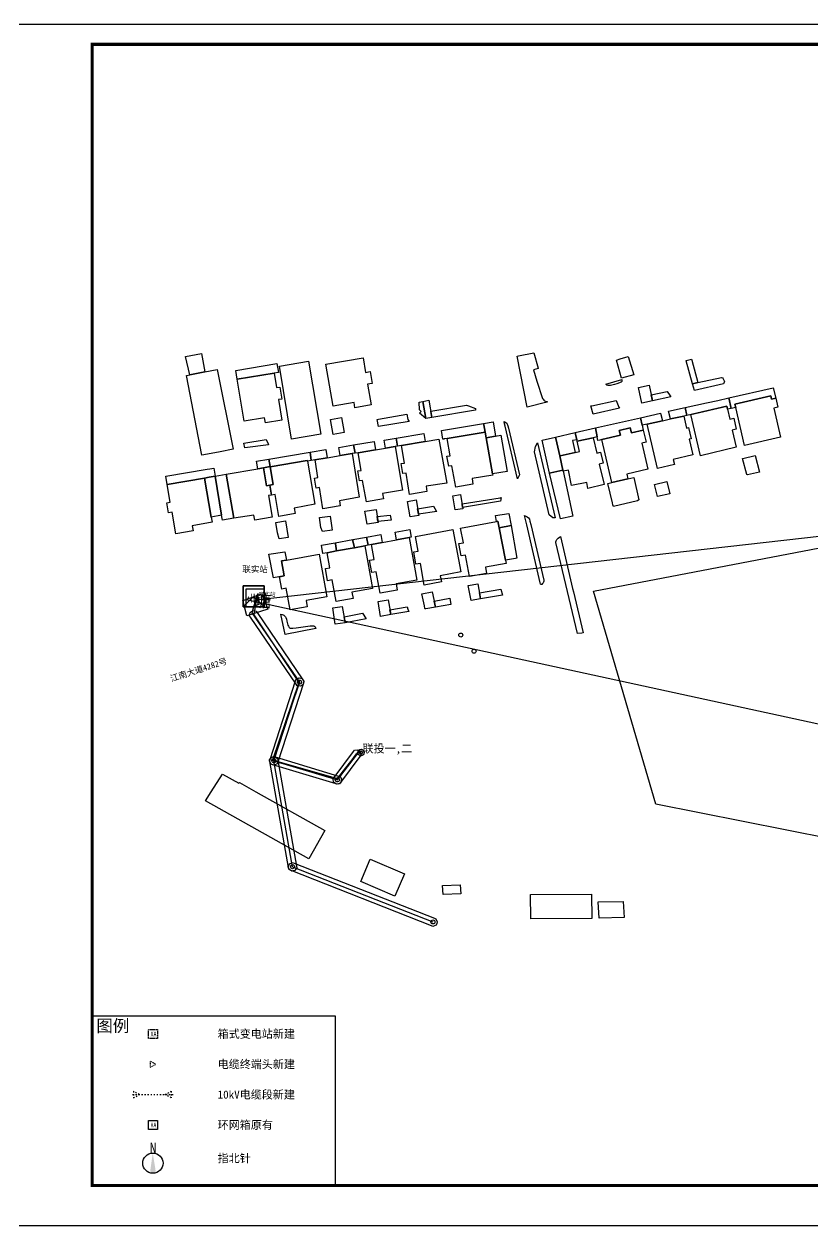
# Model space of a CAD drawing. Extents: x 1225 to 6895, y 909 to 1228.
# Drawn here: x 3753.2 to 3948.2, y 930.5 to 1227.5 of the extents above; entities that cross this region are included whole.
import ezdxf
from ezdxf.enums import TextEntityAlignment as Align

# ---------------------------------------------------------------- set-up
doc = ezdxf.new("R2010")
doc.units = 0
doc.linetypes.add('ACAD_ISO02W100', pattern=[15, 12, -3])
doc.linetypes.add('ACAD_ISO03W100', pattern=[30, 12, -18])
doc.layers.get('0').update_dxf_attribs({"linetype": 'CONTINUOUS'})
for name, color, linetype in [('__0', 1, 'CONTINUOUS'), ('__500', 1, 'CONTINUOUS'), ('__5000', 1, 'CONTINUOUS'), ('__5001', 1, 'CONTINUOUS'), ('___', 1, 'CONTINUOUS'), ('___0', 1, 'CONTINUOUS'), ('___2', 1, 'CONTINUOUS'), ('___3', 1, 'CONTINUOUS'), ('___500', 1, 'CONTINUOUS'), ('____1', 1, 'CONTINUOUS'), ('____2', 1, 'CONTINUOUS'), ('____3', 1, 'CONTINUOUS'), ('______', 1, 'CONTINUOUS'), ('OUT-TITLE', 2, 'CONTINUOUS'), ('PUB_TITLE', 252, 'CONTINUOUS'), ('TABLE', 7, 'CONTINUOUS'), ('TY_PDSB_USERNUMBER', 7, 'CONTINUOUS')]:
    doc.layers.add(name, color=color, linetype=linetype)
doc.styles.add('__', font='宋体.ttf')
doc.styles.add('____0', font='', dxfattribs={"bigfont": 'gvfs.shx'})
doc.styles.get("Standard").update_dxf_attribs({"font": ''})
doc.styles.get('____0').set_extended_font_data('SimSun')
doc.styles.get('STANDARD').set_extended_font_data('SimSun')

# ---------------------------------------------------------------- blocks, each defined once
blk = doc.blocks.new('A3-420X297_____DWG')
at = {"layer": 'OUT-TITLE', "color": 5}
blk.add_lwpolyline([(0, 0), (0, 297), (420, 297), (420, 0)], close=True, dxfattribs=at)
at = {"layer": 'PUB_TITLE', "color": 4, "const_width": 0.8}
blk.add_lwpolyline([(25, 10), (25, 292), (415, 292), (415, 10)], close=True, dxfattribs=at)
blk = doc.blocks.new('DA0D7A143DCD4A4DAE5F938F2D')
blk.add_blockref('A3-420X297_____DWG', (0, -297))
at = {"width": 0.7}
for tag, p in [('设计单位', (326.36, -270.59)), ('设计阶段', (402.18, -270.65)), ('比例', (358, -282.4)), ('日期', (358, -286.15)), ('图号', (380.99, -286.15))]:
    blk.add_attdef(tag, p, '', height=2, dxfattribs=at)
for tag, p in [('工程名称_001', (370.47, -267.77)), ('图纸名称_001', (371.15, -273.02))]:
    blk.add_attdef(tag, text='', height=2, dxfattribs=at).set_placement(p, align=Align.TOP_LEFT)
for tag, p in [('审批', (336.15, -275.08)), ('校核', (358.11, -275.09)), ('审核', (336.08, -278.9))]:
    blk.add_attdef(tag, p, '', height=2.5)
blk = doc.blocks.new('HYPERNODE_PIN1_2')
at = {"color": 0, "linetype": 'BYBLOCK'}
blk.add_lwpolyline([(3482, -1972), (3506, -1986), (3506, -1986), (3119.891399, -1767.898734), (2709.662063, -1600.221034), (2288.677078, -1428.147056), (1849.339378, -1312.043201), (1402.185843, -1193.873854), (943.804603, -1135.731212), (481.309459, -1077.066748), (15.612881, -1080.550094), (-450.083697, -1084.03344), (-910.659939, -1149.60235), (-1367.139347, -1214.588024), (-1810.539519, -1339.418589), (-2246.189463, -1462.067231), (-2661.762109, -1640.398545), (-3066.717385, -1814.173714), (-3446, -2038), (-3446, -2038), (-3066.716014, -1814.172905), (-2718.839064, -1544.138705), (-2361.841508, -1267.024775), (-2043.885549, -945.89607), (-1720.273301, -619.054632), (-1442.728941, -252.312631), (-1162.693733, 117.720731), (-934.534994, 521.788117), (-706.376255, 925.855502), (-534.170956, 1356.736626), (-363.497383, 1783.785161), (-250.800076, 2229.644617), (-140.07256, 2667.711071), (-87.214174, 3116.448885), (-35.706219, 3553.722305), (-40, 3994), (-40, 3994), (-35.706219, 3553.722305), (24.304085, 3117.51127), (85.887735, 2669.863695), (205.104804, 2233.987822), (326.442691, 1790.357916), (505.36236, 1366.639802), (685.887761, 939.118987), (921.817026, 539.472764), (1157.746292, 139.82654), (1444.863601, -224.803811), (1729.427066, -586.190859), (2059.258368, -906.807227), (2383.324679, -1221.81967), (2745.555659, -1492.081827), (3098.53233, -1755.439303), (3482, -1972)], close=True, dxfattribs=at)
blk = doc.blocks.new('HV_CABLE_JOINT_LOCATION')
at = {"color": 0, "linetype": 'BYBLOCK'}
blk.add_lwpolyline([(0, 2400), (-2560, -2600), (2920, -2600), (0, 2400)], close=True, dxfattribs=at)
blk = doc.blocks.new('CABLEWELL_LOCATION')
at = {"color": 0, "linetype": 'BYBLOCK'}
blk.add_lwpolyline([(0, 5098, -1), (0, -4822, -1), (0, 5098)], format="xyb", close=True, dxfattribs=at)
blk = doc.blocks.new('TRANS_SET_LOCATION_2')
at = {"color": 0, "linetype": 'BYBLOCK'}
for radius in [3962, 1902]:
    blk.add_circle((71, 71), radius, dxfattribs=at)
blk = doc.blocks.new('SWITCH_STN_LOCATION')
at = {"color": 0, "linetype": 'BYBLOCK'}
for points in [[(-200000, 200000), (-200000, -200000), (200000, -200000), (200000, 200000), (-200000, 200000)], [(-200000, 200000), (200000, 200000), (200000, -200000), (-200000, -200000), (-200000, 200000)], [(-200000, -200000), (0, 0), (200000, -200000), (-200000, -200000)]]:
    blk.add_lwpolyline(points, close=True, dxfattribs=at)
blk = doc.blocks.new('TD_RINGNETWORKCABINET_ORIG')
at = {"color": 3, "ltscale": 0.37}
blk.add_lwpolyline([(-6, 6), (6, 6), (6, -6), (-6, -6)], close=True, dxfattribs=at)
at = {"color": 3, "ltscale": 0.002, "style": '____0', "width": 0.8}
blk.add_text('HA', height=6, dxfattribs=at).set_placement((-3.22, -0.13), align=Align.MIDDLE_LEFT)
at = {"width": 0.8}
blk.add_attdef('模块编号', text='', height=3, dxfattribs=at).set_placement((0.93, 7.09), align=Align.CENTER)
at = {"width": 0.8, "flags": 1}
blk.add_attdef('电压等级', text='', height=3, dxfattribs=at).set_placement((14.66, -0.21), align=Align.CENTER)
at = {"width": 0.8}
blk.add_attdef('设备编号', text='', height=3, dxfattribs=at).set_placement((-2.18, -10.09), align=Align.RIGHT)
at = {"width": 0.8, "flags": 1}
blk.add_attdef('是否为标准化定制设备', (3.41, -10.25), '', height=3, dxfattribs=at)
blk = doc.blocks.new('TD_BOXTYPESUBSTATION_NEW')
at = {"color": 1, "linetype": 'ACAD_ISO03W100', "ltscale": 0.0185}
blk.add_lwpolyline([(-6, 6), (6, 6), (6, -6), (-6, -6)], close=True, dxfattribs=at)
at = {"color": 1, "ltscale": 0.002, "style": '____0', "width": 0.8}
blk.add_text('XA', height=6, dxfattribs=at).set_placement((-3.1, -0.1), align=Align.MIDDLE_LEFT)
at = {"width": 0.8}
blk.add_attdef('模块编号', text='', height=3, dxfattribs=at).set_placement((1.2, 6.8), align=Align.CENTER)
at = {"width": 0.8, "flags": 1}
blk.add_attdef('电压等级', text='', height=3, dxfattribs=at).set_placement((15.6, 0.1), align=Align.CENTER)
at = {"width": 0.8}
blk.add_attdef('设备编号', text='', height=3, dxfattribs=at).set_placement((-0.5, -10.7), align=Align.RIGHT)
at = {"width": 0.8, "flags": 1}
blk.add_attdef('是否为标准化定制设备', (1.5, -10.7), '', height=3, dxfattribs=at)
blk = doc.blocks.new('TD_CABLETERMINAL_NEW')
at = {"color": 1, "linetype": 'ACAD_ISO03W100', "ltscale": 0.0185}
for p, q in [((-0.02, 1.57), (-0.02, -1.58)), ((2.71, -0.01), (-0.02, 1.57)), ((-0.02, -1.58), (2.71, -0.01))]:
    blk.add_line(p, q, dxfattribs=at)
at = {"width": 0.8, "flags": 1}
blk.add_attdef('设备编号', text='', height=3, dxfattribs=at).set_placement((-1.17, -0.93), align=Align.RIGHT)
blk.add_attdef('电压等级', text='', height=3, dxfattribs=at).set_placement((13.07, -0.97), align=Align.CENTER)
blk = doc.blocks.new('TD_CABLESECTION_NEW')
at = {"color": 1, "linetype": 'ACAD_ISO03W100', "ltscale": 0.05}
for p, q in [((-9.17, 0.43), (11.01, 0.43)), ((-8.72, 2.08), (-8.72, -1.22)), ((-5.85, 0.43), (-8.72, 2.08)), ((-8.72, -1.22), (-5.85, 0.43)), ((7.06, 0.43), (9.93, 2.08)), ((9.93, -1.22), (7.06, 0.43)), ((9.93, 2.08), (9.93, -1.22))]:
    blk.add_line(p, q, dxfattribs=at)
at = {"color": 7, "linetype": 'ACAD_ISO02W100', "width": 0.8, "flags": 1}
blk.add_attdef('电压等级', text='', height=3, dxfattribs=at).set_placement((20.11, -1.13), align=Align.CENTER)
blk = doc.blocks.new('TD_BEHINDTHE')
at = {"linetype": 'ACAD_ISO03W100'}
h = blk.add_hatch(color=256, dxfattribs=at)
edge = h.paths.add_edge_path()
edge.add_line((-0.1, 10), (-2.5, -6.5))
edge.add_arc((0.1, -7.3), 2.66, 162.9558, 376.3804)
edge.add_line((2.6, -6.6), (-0.1, 10))
blk.add_circle((0, 0.1), 10)
blk.add_text('N', height=10).set_placement((-3.2, 10.3))
blk = doc.blocks.new('B274250C7C394F00BAF69D92F9')
at = {"xscale": 0.5, "yscale": 0.5, "zscale": 0.5}
blk.add_blockref('TD_BEHINDTHE', (0.1, 0.04), dxfattribs=at)
blk = doc.blocks.new('____20230531060241')
at = {"layer": 'TABLE', "color": 0}
for p, q in [((0, 0), (120, 0)), ((0, 0), (0, -83.92)), ((120, 0), (120, -83.92)), ((0, -83.92), (120, -83.92))]:
    blk.add_line(p, q, dxfattribs=at)
at = {"xscale": 0.37, "yscale": 0.37, "zscale": 0.37}
for name, p in [('TD_BOXTYPESUBSTATION_NEW', (30, -9)), ('TD_RINGNETWORKCABINET_ORIG', (30, -54))]:
    blk.add_blockref(name, p, dxfattribs=at)
for name, p in [('TD_CABLETERMINAL_NEW', (28.65, -23.99)), ('TD_CABLESECTION_NEW', (29.08, -39.43)), ('B274250C7C394F00BAF69D92F9', (29.89, -72.98))]:
    blk.add_blockref(name, p)
at = {"layer": 'TABLE', "attachment_point": 1, "style": '__'}
for s, insert, char_height in [('图例', (2, -2), 6), ('箱式变电站新建', (62, -7), 4), ('电缆终端头新建', (62, -22), 4), ('10kV电缆段新建', (62, -37), 4), ('环网箱原有', (62, -52), 4), ('指北针', (62, -68.46), 4)]:
    blk.add_mtext(s, dxfattribs=dict(at, insert=insert, char_height=char_height))

msp = doc.modelspace()

# ---------------------------------------------------------------- linework, layer by layer
at = {"layer": '__500', "color": 253}
for points in [[(3897.029, 1138.542), (3900.976, 1139.651), (3900.984, 1139.43), (3900.971, 1139.339), (3900.927, 1139.221), (3900.79, 1139.072), (3900.683, 1139.004), (3900.377, 1138.866), (3899.694, 1138.635), (3899.16, 1138.48), (3898.168, 1138.236), (3897.714, 1138.171), (3897.543, 1138.179), (3897.328, 1138.256), (3897.23, 1138.327), (3897.029, 1138.542)], [(3919.763, 1138.968), (3925.562, 1140.179), (3925.97, 1140.004), (3925.958, 1139.998), (3926.366, 1139.163), (3926.058, 1138.645), (3918.938, 1136.983), (3918.651, 1137.813), (3918.429, 1138.606), (3919.763, 1138.968)], [(3912.897, 1135.632), (3913.059, 1135.398), (3908.534, 1134.429), (3908.228, 1135.86), (3912.197, 1136.756), (3912.897, 1135.632)], [(3862.611, 1133.353), (3863.101, 1133.189), (3864.831, 1132.488), (3864.814, 1132.117), (3854.021, 1130.288), (3853.756, 1131.853), (3862.611, 1133.353)], [(3893.57, 1133.214), (3899.565, 1134.473), (3900.232, 1132.881), (3900.357, 1132.592), (3893.864, 1131.105), (3893.281, 1133.146), (3893.57, 1133.214)], [(3840.802, 1129.899), (3847.815, 1131.1), (3848.063, 1129.779), (3848.413, 1129.342), (3840.81, 1128.076), (3840.507, 1129.845), (3840.802, 1129.899)], [(3871.859, 1129.24), (3871.882, 1129.294), (3872.556, 1128.91), (3872.783, 1128.256), (3872.937, 1127.671), (3875.66, 1116.156), (3875.28, 1115.271), (3875.21, 1115.17), (3872.108, 1128.194), (3871.975, 1128.752), (3871.859, 1129.24)], [(3807.545, 1123.951), (3813.092, 1124.83), (3813.526, 1123.816), (3813.686, 1123.523), (3807.77, 1122.772), (3807.545, 1123.951)], [(3879.415, 1121.814), (3879.596, 1123.123), (3880.13, 1124.036), (3884.478, 1105.508), (3883.926, 1105.474), (3883.01, 1106.239), (3879.415, 1121.814)], [(3850.499, 1107.756), (3854.392, 1108.4), (3855.088, 1107.272), (3855.208, 1107.066), (3850.726, 1106.374), (3850.499, 1107.756)], [(3870.874, 1110.47), (3871.147, 1110.521), (3870.97, 1109.586), (3861.611, 1108.063), (3861.466, 1108.962), (3870.874, 1110.47)], [(3840.532, 1105.8), (3843.75, 1106.174), (3843.926, 1104.924), (3840.701, 1104.614), (3840.532, 1105.8)], [(3877.24, 1105.953), (3877.552, 1105.77), (3877.869, 1105.501), (3878.13, 1105.177), (3878.257, 1104.644), (3878.442, 1103.864), (3881.717, 1090.088), (3881.67, 1089.863), (3881.599, 1089.645), (3881.508, 1089.442), (3881.396, 1089.25), (3881.153, 1089.035), (3881.016, 1089.035), (3880.899, 1089.153), (3880.815, 1089.465), (3877.453, 1103.745), (3877.297, 1104.41), (3876.903, 1106.083), (3877.24, 1105.953)], [(3885.54, 1100.748), (3885.821, 1100.869), (3888.805, 1088.068), (3889.008, 1087.197), (3891.371, 1077.059), (3891.071, 1077.023), (3889.997, 1076.888), (3884.667, 1099.414), (3884.692, 1099.602), (3884.738, 1099.786), (3884.804, 1099.963), (3884.891, 1100.132), (3885.033, 1100.336), (3885.204, 1100.516), (3885.54, 1100.748)], [(3865.788, 1086.954), (3871.091, 1087.897), (3871.459, 1086.408), (3866.058, 1085.479), (3865.788, 1086.954)], [(3854.592, 1084.904), (3858.446, 1085.634), (3858.719, 1084.129), (3854.897, 1083.435), (3854.592, 1084.904)], [(3817.051, 1081.658), (3817.274, 1081.56), (3817.401, 1081.486), (3817.614, 1081.322), (3817.701, 1081.233), (3817.842, 1081.043), (3817.948, 1080.842), (3818.094, 1080.428), (3818.214, 1079.983), (3818.365, 1079.322), (3818.455, 1078.96), (3818.552, 1078.702), (3818.64, 1078.553), (3818.765, 1078.416), (3818.843, 1078.358), (3819.015, 1078.278), (3819.121, 1078.249), (3819.312, 1078.222), (3819.688, 1078.217), (3820.504, 1078.29), (3823.973, 1078.799), (3824.433, 1078.838), (3824.614, 1078.838), (3824.835, 1078.806), (3824.926, 1078.775), (3825.081, 1078.676), (3825.177, 1078.567), (3825.385, 1078.177), (3817.765, 1076.7), (3816.728, 1081.739), (3817.051, 1081.658)], [(3832.31, 1081.067), (3836.882, 1081.956), (3837.778, 1080.513), (3832.572, 1079.59), (3832.31, 1081.067)], [(3843.669, 1082.781), (3847.939, 1083.508), (3848.089, 1082.911), (3848.311, 1082.354), (3843.882, 1081.6), (3843.669, 1082.781)]]:
    msp.add_lwpolyline(points, close=True, dxfattribs=at)
at = {"layer": '__5001', "color": 253}
msp.add_lwpolyline([(3808.326, 1081.325), (3807.3, 1085.101), (3811.969, 1086.758), (3813.474, 1082.908), (3808.326, 1081.325)], close=True, dxfattribs=at)
at = {"layer": '___3', "color": 253}
msp.add_lwpolyline([(4002.035, 1028.143), (3970.325, 1025.917), (3952.52, 1026.198), (3909.348, 1034.76), (3893.996, 1087.393), (4001.512, 1107.979), (4031.012, 1035.331), (4020.395, 1032.315), (4002.035, 1028.143)], close=True, dxfattribs=at)
at = {"layer": '___500', "color": 253}
for points in [[(3797.066, 1146.118), (3797.909, 1141.586), (3794.238, 1140.878), (3793.165, 1145.394), (3797.066, 1146.118)], [(3805.558, 1141.877), (3815.7, 1143.684), (3816.102, 1141.429), (3815.013, 1141.235), (3805.917, 1139.736), (3805.558, 1141.877)], [(3823.554, 1144.194), (3826.585, 1126.152), (3819.363, 1124.947), (3816.351, 1142.998), (3823.554, 1144.194)], [(3827.812, 1143.441), (3837.024, 1145.003), (3837.632, 1141.45), (3838.751, 1141.642), (3839.256, 1138.689), (3838.138, 1138.498), (3839.01, 1133.401), (3835.014, 1132.707), (3834.786, 1134.019), (3829.642, 1133.108), (3827.812, 1143.441)], [(3879.179, 1146.251), (3879.207, 1146.256), (3880.285, 1142.479), (3880.302, 1142.419), (3879.131, 1142.069), (3879.962, 1139.288), (3881.368, 1135.013), (3881.493, 1134.798), (3881.653, 1134.609), (3881.844, 1134.45), (3882.059, 1134.326), (3882.317, 1134.235), (3882.628, 1134.189), (3882.087, 1134.045), (3877.857, 1132.914), (3877.558, 1132.845), (3875.097, 1145.454), (3875.388, 1145.511), (3879.179, 1146.251)], [(3900.573, 1144.782), (3902.519, 1145.385), (3903.925, 1140.85), (3900.88, 1139.994), (3899.618, 1144.486), (3900.58, 1144.757), (3900.573, 1144.782)], [(3918.233, 1144.491), (3919.762, 1138.97), (3918.429, 1138.606), (3916.828, 1144.329), (3916.818, 1144.365), (3918.16, 1144.747), (3918.233, 1144.491)], [(3800.968, 1142.177), (3804.888, 1122.492), (3801.678, 1121.848), (3797.634, 1121.068), (3797.144, 1120.973), (3793.374, 1140.711), (3794.238, 1140.878), (3797.909, 1141.586), (3800.968, 1142.177)], [(3805.917, 1139.736), (3815.013, 1141.235), (3815.599, 1137.683), (3816.487, 1137.83), (3816.975, 1134.87), (3816.087, 1134.723), (3816.925, 1129.637), (3812.882, 1128.954), (3812.665, 1130.239), (3807.654, 1129.392), (3805.917, 1139.736)], [(3905.866, 1133.858), (3905.045, 1137.692), (3907.713, 1138.263), (3908.534, 1134.429), (3905.866, 1133.858)], [(3927.388, 1135.12), (3938.395, 1137.659), (3939.012, 1135.069), (3937.977, 1134.827), (3937.793, 1135.615), (3928.916, 1133.569), (3929.091, 1132.808), (3927.992, 1132.55), (3927.388, 1135.12)], [(3853.299, 1134.55), (3854.021, 1130.288), (3852.509, 1130.032), (3851.787, 1134.294), (3853.299, 1134.55)], [(3924.671, 1134.531), (3927.388, 1135.12), (3927.992, 1132.55), (3927.051, 1132.329), (3926.873, 1133.088), (3917.013, 1130.834), (3916.591, 1132.779), (3921.868, 1133.923), (3924.671, 1134.531)], [(3939.012, 1135.069), (3939.528, 1132.863), (3938.493, 1132.621), (3940.163, 1125.478), (3931.256, 1123.395), (3929.091, 1132.808), (3928.916, 1133.569), (3937.793, 1135.615), (3937.977, 1134.827), (3939.012, 1135.069)], [(3851.787, 1134.294), (3852.509, 1130.032), (3850.964, 1131.382), (3851.374, 1131.764), (3850.993, 1132.173), (3850.847, 1134.093), (3851.787, 1134.294)], [(3912.499, 1131.832), (3916.591, 1132.779), (3917.013, 1130.834), (3916.268, 1130.655), (3913.021, 1129.937), (3913.014, 1129.961), (3912.582, 1131.529), (3912.499, 1131.832)], [(3927.051, 1132.329), (3927.616, 1129.921), (3928.606, 1130.153), (3929.246, 1127.427), (3928.256, 1127.195), (3929.252, 1122.948), (3920.371, 1120.86), (3917.977, 1131.043), (3926.873, 1133.088), (3927.051, 1132.329)], [(3829.631, 1126.105), (3828.946, 1129.809), (3831.685, 1130.316), (3832.316, 1126.555), (3829.631, 1126.105)], [(3866.839, 1128.487), (3867.185, 1126.677), (3867.19, 1126.652), (3857.825, 1125.112), (3857.083, 1124.99), (3857.053, 1124.985), (3856.756, 1124.94), (3856.381, 1127.079), (3866.78, 1128.798), (3866.839, 1128.487)], [(3866.78, 1128.798), (3869.127, 1129.19), (3869.751, 1125.685), (3867.436, 1125.273), (3867.19, 1126.652), (3867.185, 1126.677), (3866.839, 1128.487), (3866.78, 1128.798)], [(3905.55, 1130.223), (3905.979, 1128.374), (3906.25, 1127.205), (3903.327, 1126.527), (3903.058, 1127.711), (3900.328, 1127.092), (3900.605, 1125.896), (3896.019, 1124.834), (3895.527, 1124.724), (3895.035, 1124.615), (3894.867, 1125.509), (3894.456, 1127.707), (3905.55, 1130.223)], [(3910.519, 1131.373), (3910.595, 1131.078), (3911.006, 1129.492), (3907.205, 1128.652), (3905.979, 1128.374), (3905.55, 1130.223), (3910.519, 1131.373)], [(3916.268, 1130.655), (3916.967, 1127.68), (3917.454, 1127.795), (3918.095, 1125.069), (3917.595, 1124.952), (3918.511, 1121.058), (3913.64, 1119.929), (3913.934, 1118.663), (3909.745, 1117.692), (3907.205, 1128.652), (3911.006, 1129.492), (3913.021, 1129.937), (3916.268, 1130.655)], [(3845.168, 1125.196), (3852.01, 1126.345), (3852.336, 1124.373), (3846.543, 1123.414), (3845.517, 1123.232), (3845.168, 1125.196)], [(3867.19, 1126.652), (3867.436, 1125.273), (3869.026, 1116.34), (3869.079, 1116.044), (3863.94, 1115.216), (3864.17, 1113.786), (3859.951, 1113.106), (3858.981, 1118.392), (3858.194, 1118.248), (3857.743, 1120.707), (3858.579, 1120.855), (3857.825, 1125.112), (3867.19, 1126.652)], [(3869.751, 1125.685), (3871.054, 1125.917), (3872.607, 1116.949), (3869.038, 1116.342), (3869.026, 1116.34), (3867.436, 1125.273), (3869.751, 1125.685)], [(3889.459, 1126.554), (3889.544, 1126.179), (3889.852, 1124.822), (3888.779, 1124.579), (3889.443, 1121.653), (3889.408, 1121.645), (3885.758, 1120.817), (3885.625, 1120.787), (3884.638, 1125.139), (3884.569, 1125.445), (3889.459, 1126.554)], [(3894.456, 1127.707), (3894.867, 1125.509), (3893.84, 1125.316), (3889.94, 1124.432), (3889.852, 1124.822), (3889.544, 1126.179), (3889.459, 1126.554), (3894.456, 1127.707)], [(3906.25, 1127.205), (3906.261, 1127.156), (3906.949, 1124.185), (3905.876, 1123.936), (3907.366, 1117.506), (3902.203, 1116.31), (3902.474, 1115.141), (3898.48, 1114.215), (3896.019, 1124.834), (3900.605, 1125.896), (3900.328, 1127.092), (3903.058, 1127.711), (3903.327, 1126.527), (3906.25, 1127.205)], [(3831.009, 1122.926), (3834.616, 1123.526), (3835.063, 1121.519), (3834.32, 1121.429), (3831.362, 1120.921), (3831.009, 1122.926)], [(3834.616, 1123.526), (3839.752, 1124.339), (3840.11, 1122.325), (3835.806, 1121.609), (3835.063, 1121.519), (3834.616, 1123.526)], [(3842.55, 1122.732), (3844.944, 1123.13), (3846.736, 1112.371), (3841.839, 1111.5), (3842.067, 1110.219), (3837.897, 1109.488), (3836.908, 1114.755), (3836.118, 1114.628), (3835.721, 1117.096), (3836.511, 1117.223), (3835.806, 1121.609), (3840.11, 1122.325), (3842.55, 1122.732)], [(3842.205, 1124.728), (3845.168, 1125.196), (3845.517, 1123.232), (3844.944, 1123.13), (3842.55, 1122.732), (3842.205, 1124.728)], [(3852.336, 1124.373), (3855.733, 1124.936), (3857.678, 1114.102), (3852.603, 1113.309), (3852.804, 1112.024), (3848.497, 1111.258), (3847.645, 1116.56), (3846.855, 1116.433), (3846.458, 1118.901), (3847.248, 1119.028), (3846.543, 1123.414), (3852.336, 1124.373)], [(3884.569, 1125.445), (3884.638, 1125.139), (3885.625, 1120.787), (3886.419, 1117.289), (3883.396, 1116.604), (3883.098, 1116.536), (3881.248, 1124.692), (3884.569, 1125.445)], [(3889.94, 1124.432), (3893.84, 1125.316), (3894.748, 1121.523), (3895.672, 1121.745), (3896.323, 1119.021), (3895.399, 1118.8), (3896.609, 1113.743), (3892.6, 1112.784), (3892.28, 1114.25), (3888.559, 1113.48), (3887.774, 1117.274), (3886.48, 1117.006), (3886.419, 1117.289), (3885.625, 1120.787), (3885.758, 1120.817), (3889.408, 1121.645), (3889.443, 1121.653), (3890.515, 1121.896), (3889.94, 1124.432)], [(3813.748, 1119.994), (3814.044, 1118.175), (3812.387, 1117.881), (3810.982, 1117.631), (3810.657, 1119.491), (3813.748, 1119.994)], [(3813.748, 1119.994), (3823.921, 1121.748), (3824.202, 1119.689), (3823.268, 1119.525), (3823.241, 1119.677), (3814.057, 1118.101), (3814.834, 1113.728), (3813.972, 1113.588), (3813.974, 1113.577), (3813.161, 1113.447), (3812.387, 1117.881), (3814.044, 1118.175), (3813.748, 1119.994)], [(3823.921, 1121.748), (3827.836, 1122.399), (3828.159, 1120.372), (3825.136, 1119.853), (3825.14, 1119.826), (3824.202, 1119.689), (3823.921, 1121.748)], [(3831.362, 1120.921), (3834.32, 1121.429), (3836.066, 1110.615), (3831.169, 1109.744), (3831.397, 1108.463), (3827.09, 1107.697), (3826.238, 1112.999), (3825.448, 1112.872), (3825.051, 1115.34), (3825.841, 1115.467), (3825.14, 1119.826), (3825.136, 1119.853), (3828.159, 1120.372), (3831.362, 1120.921)], [(3933.895, 1120.892), (3933.922, 1120.898), (3935.01, 1116.791), (3932.004, 1116.1), (3931.98, 1116.095), (3931.82, 1116.195), (3930.818, 1120.178), (3930.869, 1120.19), (3933.895, 1120.892)], [(3799.128, 1117.607), (3800.105, 1117.772), (3800.437, 1115.783), (3800.441, 1115.762), (3799.505, 1115.606), (3798.989, 1115.52), (3797.819, 1115.325), (3788.611, 1113.739), (3788.268, 1115.772), (3798.51, 1117.503), (3799.128, 1117.607)], [(3810.982, 1117.631), (3812.387, 1117.881), (3813.161, 1113.447), (3813.974, 1113.577), (3814.369, 1111.12), (3813.668, 1110.995), (3814.525, 1105.636), (3810.254, 1104.918), (3810.061, 1106.198), (3805.117, 1105.455), (3803.198, 1116.267), (3810.982, 1117.631)], [(3813.974, 1113.577), (3813.972, 1113.588), (3814.834, 1113.728), (3814.057, 1118.101), (3823.241, 1119.677), (3823.268, 1119.525), (3825.133, 1108.899), (3819.999, 1107.887), (3820.254, 1106.593), (3816.236, 1105.84), (3815.269, 1111.28), (3814.369, 1111.12), (3813.974, 1113.577)], [(3886.48, 1117.006), (3887.628, 1111.699), (3888.806, 1106.257), (3888.868, 1105.956), (3885.775, 1105.23), (3883.098, 1116.536), (3883.396, 1116.604), (3886.419, 1117.289), (3886.48, 1117.006)], [(3788.611, 1113.739), (3797.819, 1115.325), (3799.517, 1105.707), (3799.742, 1104.43), (3794.81, 1103.565), (3795.028, 1102.319), (3790.778, 1101.581), (3789.827, 1106.919), (3788.923, 1106.758), (3788.526, 1109.226), (3789.388, 1109.38), (3788.611, 1113.739)], [(3799.505, 1115.606), (3800.441, 1115.762), (3802.046, 1106.154), (3799.517, 1105.707), (3797.819, 1115.325), (3798.989, 1115.52), (3799.505, 1115.606)], [(3800.437, 1115.783), (3803.198, 1116.267), (3805.117, 1105.455), (3802.249, 1104.94), (3802.046, 1106.154), (3800.441, 1115.762), (3800.437, 1115.783)], [(3903.89, 1115.469), (3905.164, 1109.972), (3904.821, 1109.676), (3898.869, 1108.292), (3898.769, 1108.712), (3898.652, 1109.208), (3897.517, 1113.992), (3898.48, 1114.215), (3902.474, 1115.141), (3903.89, 1115.469)], [(3912.815, 1111.416), (3909.757, 1110.778), (3909.016, 1113.762), (3912.045, 1114.514), (3912.815, 1111.416)], [(3859.809, 1107.509), (3859.205, 1110.96), (3861.095, 1111.265), (3861.659, 1107.767), (3859.809, 1107.509)], [(3848.642, 1105.72), (3847.958, 1109.552), (3850.139, 1109.941), (3850.775, 1106.078), (3848.642, 1105.72)], [(3829.341, 1102.484), (3826.953, 1102.13), (3826.58, 1103.092), (3826.227, 1105.57), (3828.873, 1105.947), (3829.341, 1102.484)], [(3837.996, 1103.924), (3837.414, 1107.164), (3840.279, 1107.573), (3840.744, 1104.316), (3837.996, 1103.924)], [(3870, 1104.615), (3869.734, 1106.067), (3873.035, 1106.597), (3873.591, 1103.585), (3870.639, 1103.04), (3870.318, 1104.673), (3870, 1104.615)], [(3816.309, 1100.289), (3815.855, 1101.764), (3815.499, 1104.331), (3817.876, 1104.727), (3818.529, 1100.644), (3816.309, 1100.289)], [(3844.941, 1101.992), (3848.584, 1102.638), (3848.929, 1100.726), (3848.384, 1100.627), (3845.319, 1100.075), (3844.941, 1101.992)], [(3850.069, 1094.045), (3849.526, 1097.075), (3850.641, 1097.276), (3849.968, 1100.913), (3859.159, 1102.621), (3861.182, 1092.126), (3856.081, 1091.207), (3856.36, 1089.659), (3852.15, 1088.901), (3851.187, 1094.246), (3850.069, 1094.045)], [(3870, 1104.615), (3870.318, 1104.673), (3870.639, 1103.04), (3872.183, 1095.033), (3872.343, 1094.202), (3867.242, 1093.283), (3867.521, 1091.735), (3863.311, 1090.977), (3862.348, 1096.322), (3861.23, 1096.121), (3860.687, 1099.151), (3861.802, 1099.352), (3861.129, 1102.989), (3870, 1104.615)], [(3870.639, 1103.04), (3873.591, 1103.585), (3874.992, 1095.525), (3874.695, 1095.473), (3872.183, 1095.033), (3870.639, 1103.04)], [(3830.113, 1099.358), (3830.167, 1099.062), (3830.485, 1097.315), (3828.155, 1096.895), (3827.11, 1096.708), (3826.742, 1098.757), (3830.113, 1099.358)], [(3834.451, 1100.131), (3834.512, 1099.838), (3834.87, 1098.104), (3834.805, 1098.093), (3830.485, 1097.315), (3830.167, 1099.062), (3830.113, 1099.358), (3834.451, 1100.131)], [(3837.897, 1100.745), (3838.269, 1098.761), (3837.459, 1098.609), (3837.466, 1098.572), (3834.87, 1098.104), (3834.512, 1099.838), (3834.451, 1100.131), (3837.897, 1100.745)], [(3837.897, 1100.745), (3841.407, 1101.367), (3841.756, 1099.433), (3839.073, 1098.95), (3839.081, 1098.907), (3838.269, 1098.761), (3837.897, 1100.745)], [(3845.319, 1100.075), (3848.384, 1100.627), (3850.283, 1090.084), (3845.182, 1089.165), (3845.461, 1087.617), (3841.251, 1086.859), (3840.288, 1092.204), (3839.17, 1092.003), (3838.627, 1095.033), (3839.742, 1095.234), (3839.081, 1098.907), (3839.073, 1098.95), (3841.756, 1099.433), (3845.319, 1100.075)], [(3816.831, 1094.857), (3817.493, 1091.179), (3814.891, 1090.667), (3813.761, 1096.529), (3817.717, 1097.133), (3818.086, 1095.083), (3816.831, 1094.857)], [(3818.086, 1095.083), (3826.142, 1096.534), (3828.041, 1085.99), (3822.941, 1085.072), (3823.219, 1083.524), (3819.009, 1082.766), (3818.046, 1088.11), (3816.928, 1087.91), (3816.385, 1090.94), (3817.5, 1091.141), (3817.493, 1091.179), (3816.831, 1094.857), (3818.086, 1095.083)], [(3834.87, 1098.104), (3837.466, 1098.572), (3839.365, 1088.029), (3834.264, 1087.11), (3834.543, 1085.562), (3830.333, 1084.804), (3829.37, 1090.149), (3828.252, 1089.948), (3827.709, 1092.978), (3828.824, 1093.179), (3828.155, 1096.895), (3830.485, 1097.315), (3834.805, 1098.093), (3834.87, 1098.104)], [(3854.897, 1083.435), (3852.488, 1083.019), (3852.326, 1082.991), (3852.306, 1083.087), (3852.161, 1083.787), (3851.55, 1086.733), (3854.103, 1087.262), (3854.897, 1083.435)], [(3865.374, 1089.213), (3866.058, 1085.479), (3863.719, 1085.072), (3863.013, 1088.804), (3865.374, 1089.213)], [(3841.352, 1081.165), (3840.713, 1084.81), (3843.225, 1085.25), (3843.882, 1081.6), (3841.352, 1081.165)], [(3829.52, 1083.278), (3831.855, 1083.636), (3832.572, 1079.59), (3830.141, 1079.218), (3829.52, 1083.278)], [(3799.509, 1037.815), (3802.264, 1042.204), (3806.333, 1039.91), (3806.444, 1040.107), (3810.51, 1037.815), (3827.535, 1028.217), (3823.59, 1021.219), (3798.109, 1035.584), (3799.509, 1037.815)], [(3838.781, 1021.124), (3847.234, 1017.522), (3844.882, 1012.002), (3836.429, 1015.604), (3838.781, 1021.124)], [(3856.618, 1014.624), (3861.042, 1014.805), (3861.196, 1012.631), (3856.772, 1012.45), (3856.618, 1014.624)], [(3878.357, 1012.453), (3893.472, 1012.525), (3893.575, 1006.527), (3878.46, 1006.455), (3878.357, 1012.453)], [(3895.114, 1010.599), (3901.283, 1010.733), (3901.54, 1006.719), (3895.371, 1006.585), (3895.114, 1010.599)]]:
    msp.add_lwpolyline(points, close=True, dxfattribs=at)
at = {"layer": '____1', "color": 253}
for p, q in [((3821.308, 1064.931), (3810.043, 1081.527)), ((3814.981, 1045.459), (3821.308, 1064.931)), ((3819.61, 1019.271), (3814.981, 1045.459)), ((3814.981, 1045.459), (3830.674, 1040.744)), ((3830.674, 1040.744), (3835.432, 1047.157)), ((3819.61, 1019.271), (3854.278, 1005.638))]:
    msp.add_line(p, q, dxfattribs=at)
for points in [[(3820.713, 1064.026), (3820.481, 1064.369), (3809.216, 1080.965), (3808.983, 1081.308), (3809.138, 1082.122), (3809.481, 1082.354), (3809.824, 1082.587), (3810.638, 1082.432), (3810.87, 1082.089), (3822.135, 1065.493), (3822.368, 1065.15), (3822.213, 1064.336), (3821.87, 1064.104), (3821.527, 1063.871), (3820.713, 1064.026)], [(3813.902, 1045.374), (3814.03, 1045.768), (3820.357, 1065.24), (3820.485, 1065.634), (3821.223, 1066.01), (3821.617, 1065.882), (3822.011, 1065.754), (3822.387, 1065.016), (3822.259, 1064.622), (3815.932, 1045.15), (3815.804, 1044.756), (3815.066, 1044.38), (3814.672, 1044.508), (3814.278, 1044.636), (3813.902, 1045.374)], [(3814.872, 1046.536), (3815.269, 1046.417), (3830.962, 1041.702), (3831.358, 1041.583), (3831.751, 1040.853), (3831.632, 1040.456), (3831.513, 1040.06), (3830.783, 1039.667), (3830.386, 1039.786), (3814.693, 1044.501), (3814.297, 1044.62), (3813.904, 1045.35), (3814.023, 1045.747), (3814.142, 1046.143), (3814.872, 1046.536)], [(3818.697, 1018.689), (3818.625, 1019.097), (3813.996, 1045.285), (3813.924, 1045.693), (3814.399, 1046.372), (3814.807, 1046.444), (3815.215, 1046.516), (3815.894, 1046.041), (3815.966, 1045.633), (3820.595, 1019.445), (3820.667, 1019.037), (3820.192, 1018.358), (3819.784, 1018.286), (3819.376, 1018.214), (3818.697, 1018.689)], [(3829.624, 1041.007), (3829.871, 1041.34), (3834.629, 1047.753), (3834.876, 1048.086), (3835.695, 1048.207), (3836.028, 1047.96), (3836.361, 1047.713), (3836.482, 1046.894), (3836.235, 1046.561), (3831.477, 1040.148), (3831.23, 1039.815), (3830.411, 1039.694), (3830.078, 1039.941), (3829.745, 1040.188), (3829.624, 1041.007)], [(3819.59, 1020.354), (3819.976, 1020.202), (3854.644, 1006.569), (3855.03, 1006.417), (3855.361, 1005.658), (3855.209, 1005.272), (3855.057, 1004.886), (3854.298, 1004.555), (3853.912, 1004.707), (3819.244, 1018.34), (3818.858, 1018.492), (3818.527, 1019.251), (3818.679, 1019.637), (3818.831, 1020.023), (3819.59, 1020.354)]]:
    msp.add_lwpolyline(points, close=True, dxfattribs=at)
at = {"layer": '____2', "color": 253}
for p, q in [((4050.803, 1112.371), (3811.361, 1085.277)), ((3808.143, 1085.305), (4092.713, 1023.44))]:
    msp.add_line(p, q, dxfattribs=at)
for points in [[(3810.75, 1086.35), (3809.516, 1082.053), (3821.308, 1064.931), (3814.77, 1045.624), (3830.667, 1041.093), (3836.028, 1047.915)], [(3810.718, 1085.68), (3810.043, 1081.527), (3821.167, 1064.804), (3814.639, 1045.591), (3830.688, 1040.734), (3836.177, 1047.9)]]:
    msp.add_lwpolyline(points, dxfattribs=at)

# ---------------------------------------------------------------- block references
msp.add_blockref('DA0D7A143DCD4A4DAE5F938F2D', (3745.084, 1227.526))
for name, p, xscale, yscale, zscale in [('TD_RINGNETWORKCABINET_ORIG', (3810.337, 1085.72), 0.37, 0.37, 0.37), ('____20230531060241', (3770.084, 982.487), 0.5, 0.5, 0.5)]:
    msp.add_blockref(name, p, dxfattribs=dict(xscale=xscale, yscale=yscale, zscale=zscale))
at = {"layer": '___', "color": 253, "xscale": 5e-06, "yscale": 5e-06}
for p, rotation in [((3808.143, 1085.305), 167.73485), ((3808.637, 1085.882), 196.474891), ((3808.665, 1085.646), 196.5120809999999), ((3810.718, 1085.68), 45.060611), ((3810.75, 1086.35), 43.084036), ((3810.892, 1085.807), 103.946533), ((3810.982, 1086.416), 103.328791), ((3811.361, 1085.277), 6.224018999999999), ((3836.028, 1047.915), 84.199616), ((3836.177, 1047.9), 84.199616)]:
    msp.add_blockref('HYPERNODE_PIN1_2', p, dxfattribs=dict(at, rotation=rotation))
at = {"layer": '___0', "color": 253, "xscale": 0.0001, "yscale": 0.0001}
for p in [(3861.167, 1076.533), (3861.167, 1076.533), (3864.441, 1072.542), (3864.441, 1072.542)]:
    msp.add_blockref('CABLEWELL_LOCATION', p, dxfattribs=at)
for p, rotation in [((3821.308, 1064.931), 71.99956500000002), ((3821.308, 1064.931), 71.99956500000002), ((3814.981, 1045.459), 100.024077), ((3814.981, 1045.459), 100.024077), ((3830.674, 1040.744), 343.276977), ((3830.674, 1040.744), 343.276977), ((3819.61, 1019.271), 334.547836), ((3819.61, 1019.271), 334.547836), ((3854.278, 1005.638), 338.53304), ((3854.278, 1005.638), 338.53304)]:
    msp.add_blockref('CABLEWELL_LOCATION', p, dxfattribs=dict(at, rotation=rotation))
at = {"layer": '___2', "color": 253, "xscale": 1.3e-05, "yscale": 1.3e-05}
msp.add_blockref('SWITCH_STN_LOCATION', (3809.957, 1086.1), dxfattribs=at)
at = {"layer": '____3', "color": 253, "xscale": 0.0002, "yscale": 0.0002}
msp.add_blockref('TRANS_SET_LOCATION_2', (3836.493, 1047.498), dxfattribs=at)
at = {"layer": '______', "color": 253, "xscale": 1e-05, "yscale": 1e-05}
for p, rotation in [((3808.143, 1085.305), 347.73485), ((3808.637, 1085.882), 16.474891), ((3808.665, 1085.646), 16.512081), ((3810.718, 1085.68), 264.199616), ((3810.75, 1086.35), 264.199616), ((3810.892, 1085.807), 340.911858), ((3810.982, 1086.416), 345.799464), ((3811.361, 1085.277), 186.7833699999999), ((3836.028, 1047.915), 264.199616), ((3836.177, 1047.9), 264.199616)]:
    msp.add_blockref('HV_CABLE_JOINT_LOCATION', p, dxfattribs=dict(at, rotation=rotation))

# ---------------------------------------------------------------- texts
at = {"layer": '__0', "color": 253}
msp.add_text('江南大道4282号', height=1.5, rotation=17.92403, dxfattribs=at).set_placement((3789.692, 1065.01))
msp.add_text('联庄公寓', height=0.00773, dxfattribs=at).set_placement((3941.707, 1064.667))
at = {"layer": '__5000', "color": 253}
msp.add_text('塘', height=3, dxfattribs=at).set_placement((3810.263, 1083.442))
at = {"layer": '___2', "color": 253}
msp.add_text('联实站', height=1, dxfattribs=at).set_placement((3811.207, 1086.1))
at = {"layer": '____3', "color": 253}
msp.add_text('联投一,二', height=2, dxfattribs=at).set_placement((3836.893, 1047.498))
at = {"layer": 'TY_PDSB_USERNUMBER', "color": 0, "insert": (3810.337, 1092.72), "char_height": 1.5, "attachment_point": 5, "style": '__'}
msp.add_mtext('联实站', dxfattribs=at)

doc.saveas('drawing.dxf')
